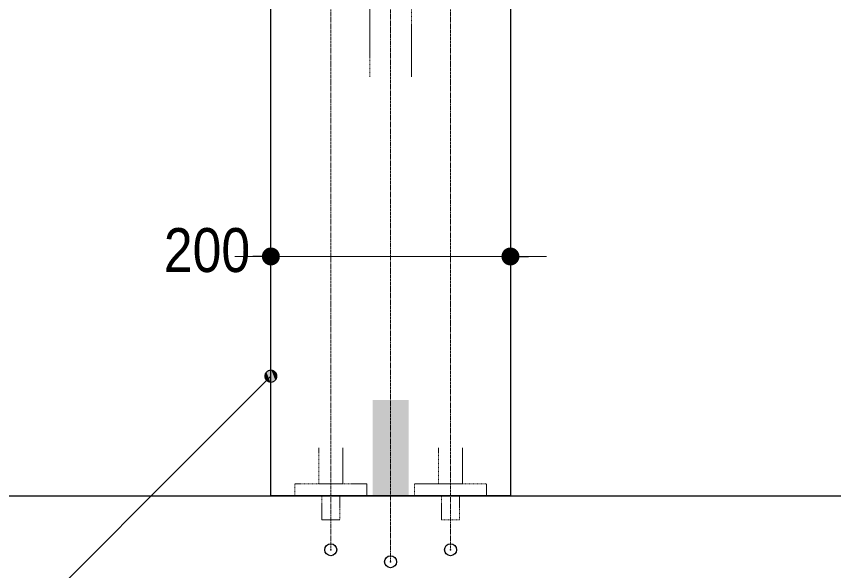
# Model space of a CAD drawing. Units: millimetres, scale not verified. Extents: x -6062 to 6062, y -3045 to 3045.
# Drawn here: x -5125 to -4443, y -1982 to -1519 of the extents above; entities that cross this region are included whole.
import ezdxf
from ezdxf.enums import TextEntityAlignment as Align

# ---------------------------------------------------------------- set-up
doc = ezdxf.new("R2010")
doc.units = ezdxf.units.MM
doc.header["$LTSCALE"] = 20
doc.header["$PDMODE"] = 32
doc.header["$PDSIZE"] = 10
doc.linetypes.add('USER1', pattern=[1.11, 0.71, -0.4])
doc.linetypes.add('USER2', pattern=[2.91, 1.76, -0.4, 0.35, -0.4])
for name, color, linetype, lineweight in [('0-0_4給排水', 7, 'Continuous', 15), ('0-3_0', 7, 'Continuous', 25), ('0-5_5ボウル・キャビネット', 7, 'Continuous', 15), ('0-6_2寸法-2', 7, 'Continuous', 15), ('0-7_2寸法-3', 7, 'Continuous', 15)]:
    doc.layers.add(name, color=color, linetype=linetype, lineweight=lineweight)
doc.layers.add('0-4_Defpoints', color=7, linetype='Continuous')
doc.styles.add('ＭＳ Ｐゴシック', font='')
doc.styles.get('ＭＳ Ｐゴシック').set_extended_font_data('MS PGothic')

# ---------------------------------------------------------------- blocks, each defined once
blk = doc.blocks.new('グループ-1')
at = {"layer": '0-0_4給排水', "linetype": 'USER2'}
blk.add_line((-60500, -17080), (-60500, -39500), dxfattribs=at)
for points in [[(-61500, -28164.3), (-61500, -28409.4), (-61500, -29166.1), (-61500, -39300)], [(-59500, -28164.3), (-59500, -28409.4), (-59500, -29166.1), (-59500, -39300)]]:
    blk.add_lwpolyline(points, dxfattribs=at)
at = {"layer": '0-0_4給排水', "linetype": 'USER1'}
for points in [[(-61300, -37600), (-61300, -38200), (-61700, -38200), (-61700, -37600)], [(-59300, -37600), (-59300, -38200), (-59700, -38200), (-59700, -37600)]]:
    blk.add_lwpolyline(points, dxfattribs=at)
for points in [[(-62100, -38200), (-60900, -38200), (-60900, -38400), (-62100, -38400)], [(-60100, -38200), (-58900, -38200), (-58900, -38400), (-60100, -38400)], [(-61650, -38400), (-61350, -38400), (-61350, -38800), (-61650, -38800)], [(-59650, -38400), (-59350, -38400), (-59350, -38800), (-59650, -38800)]]:
    blk.add_lwpolyline(points, close=True, dxfattribs=at)
blk = doc.blocks.new('_Dot')
at = {"layer": '0-3_0'}
blk.add_line((-10, 0), (-20, 0), dxfattribs=at)
for points in [[(0, 0), (-4.26, 9.05), (-3.09, 9.51)], [(0, 0), (-3.09, 9.51), (-1.87, 9.82)], [(0, 0), (-1.87, 9.82), (-0.63, 9.98)], [(0, 0), (-0.63, 9.98), (0.63, 9.98)], [(0, 0), (0.63, 9.98), (1.87, 9.82)], [(0, 0), (1.87, 9.82), (3.09, 9.51)], [(0, 0), (3.09, 9.51), (4.26, 9.05)], [(0, 0), (-10, 0), (-9.92, 1.25)], [(0, 0), (-9.92, -1.25), (-10, 0)], [(0, 0), (-9.92, 1.25), (-9.69, 2.49)], [(0, 0), (-9.69, -2.49), (-9.92, -1.25)], [(0, 0), (-9.69, 2.49), (-9.3, 3.68)], [(0, 0), (-9.3, -3.68), (-9.69, -2.49)], [(0, 0), (-9.3, 3.68), (-8.76, 4.82)], [(0, 0), (-8.76, -4.82), (-9.3, -3.68)], [(0, 0), (-8.76, 4.82), (-8.09, 5.88)], [(0, 0), (-8.09, -5.88), (-8.76, -4.82)], [(0, 0), (-8.09, 5.88), (-7.29, 6.85)], [(0, 0), (-7.29, -6.85), (-8.09, -5.88)], [(0, 0), (-7.29, 6.85), (-6.37, 7.71)], [(0, 0), (-6.37, -7.71), (-7.29, -6.85)], [(0, 0), (-6.37, 7.71), (-5.36, 8.44)], [(0, 0), (-5.36, -8.44), (-6.37, -7.71)], [(0, 0), (-5.36, 8.44), (-4.26, 9.05)], [(0, 0), (-4.26, -9.05), (-5.36, -8.44)], [(0, 0), (-3.09, -9.51), (-4.26, -9.05)], [(0, 0), (-1.87, -9.82), (-3.09, -9.51)], [(0, 0), (-0.63, -9.98), (-1.87, -9.82)], [(0, 0), (0.63, -9.98), (-0.63, -9.98)], [(0, 0), (4.26, 9.05), (5.36, 8.44)], [(0, 0), (5.36, 8.44), (6.37, 7.71)], [(0, 0), (6.37, 7.71), (7.29, 6.85)], [(0, 0), (7.29, 6.85), (8.09, 5.88)], [(0, 0), (8.09, 5.88), (8.76, 4.82)], [(0, 0), (8.76, 4.82), (9.3, 3.68)], [(0, 0), (9.3, 3.68), (9.69, 2.49)], [(0, 0), (9.69, 2.49), (9.92, 1.25)], [(0, 0), (9.92, 1.25), (10, 0)], [(0, 0), (1.87, -9.82), (0.63, -9.98)], [(0, 0), (3.09, -9.51), (1.87, -9.82)], [(0, 0), (4.26, -9.05), (3.09, -9.51)], [(0, 0), (5.36, -8.44), (4.26, -9.05)], [(0, 0), (6.37, -7.71), (5.36, -8.44)], [(0, 0), (7.29, -6.85), (6.37, -7.71)], [(0, 0), (8.09, -5.88), (7.29, -6.85)], [(0, 0), (8.76, -4.82), (8.09, -5.88)], [(0, 0), (9.3, -3.68), (8.76, -4.82)], [(0, 0), (9.69, -2.49), (9.3, -3.68)], [(0, 0), (9.92, -1.25), (9.69, -2.49)], [(0, 0), (10, 0), (9.92, -1.25)]]:
    blk.add_solid(points, dxfattribs=at)
blk = doc.blocks.new('グループ-21')
at = {"layer": '0-0_4給排水', "linetype": 'USER1'}
for p, q in [((-61450, -24500), (-59550, -24500)), ((-61400, -24940), (-59600, -24940)), ((-60980, -27980), (-60020, -27980)), ((-60850, -31400), (-60850, -28340)), ((-60150, -28340), (-60150, -31400))]:
    blk.add_line(p, q, dxfattribs=at)
blk.add_lwpolyline([(-59350, -24500), (-59550, -24500), (-59550, -24940), (-59600, -24940), (-59663.4, -27888), (-60020, -27980), (-60020, -28340), (-60980, -28340), (-60980, -27980), (-61336.6, -27888), (-61400, -24940), (-61450, -24940), (-61450, -24500), (-61650, -24500), (-61650, -24400), (-59350, -24400)], close=True, dxfattribs=at)
at = {"layer": '0-0_4給排水'}
blk.add_solid([(-60800, -36800), (-60200, -36800), (-60800, -38400), (-60200, -38400)], dxfattribs=at)

msp = doc.modelspace()

# ---------------------------------------------------------------- linework, layer by layer
at = {"layer": '0-4_Defpoints'}
for p in [(-4912.5, -1720), (-4712.5, -1720), (-4862.5, -1965), (-4762.5, -1965), (-4812.5, -1975)]:
    msp.add_point(p, dxfattribs=at)
at = {"layer": '0-5_5ボウル・キャビネット', "lineweight": 30}
msp.add_line((-5212.5, -1920), (-3512.5, -1920), dxfattribs=at)
msp.add_lwpolyline([(-4912.5, -1240), (-4712.5, -1240), (-4712.5, -1920), (-4912.5, -1920)], close=True, dxfattribs=at)
at = {"layer": '0-6_2寸法-2'}
for p, q in [((-4912.5, -1700), (-4912.3, -1700)), ((-4712.5, -1700), (-4712.3, -1700)), ((-4927.51, -1720), (-4942.51, -1720)), ((-4712.5, -1720), (-4912.5, -1720)), ((-4697.49, -1720), (-4682.49, -1720))]:
    msp.add_line(p, q, dxfattribs=at)
at = {"layer": '0-7_2寸法-3'}
for points in [[(-4914.64, -1815.47), (-4914.42, -1815.37), (-4914.19, -1815.29), (-4913.95, -1815.21), (-4913.72, -1815.14), (-4913.48, -1815.09), (-4913.23, -1815.05), (-4912.99, -1815.02), (-4912.75, -1815), (-4912.5, -1814.99), (-4912.25, -1815), (-4912.01, -1815.02), (-4911.77, -1815.05), (-4911.52, -1815.09), (-4911.28, -1815.14), (-4911.05, -1815.21), (-4910.81, -1815.29), (-4910.58, -1815.37), (-4910.36, -1815.47), (-4910.14, -1815.58), (-4909.93, -1815.7), (-4909.72, -1815.84), (-4909.52, -1815.98), (-4909.32, -1816.13), (-4909.14, -1816.29), (-4908.96, -1816.46), (-4908.79, -1816.64), (-4908.63, -1816.82), (-4908.48, -1817.02), (-4908.34, -1817.22), (-4908.2, -1817.43), (-4908.08, -1817.64), (-4907.97, -1817.86), (-4907.87, -1818.08), (-4907.79, -1818.31), (-4907.71, -1818.55), (-4907.64, -1818.78), (-4907.59, -1819.02), (-4907.55, -1819.27), (-4907.52, -1819.51)], [(-4912.5, -1820), (-5162.5, -2070), (-5398.83, -2070)], [(-4916.04, -1823.54), (-4916.21, -1823.36), (-4916.37, -1823.18), (-4916.52, -1822.98), (-4916.66, -1822.78), (-4916.8, -1822.57), (-4916.92, -1822.36), (-4917.03, -1822.14), (-4917.13, -1821.92), (-4917.21, -1821.69), (-4917.29, -1821.45), (-4917.36, -1821.22), (-4917.41, -1820.98), (-4917.45, -1820.73), (-4917.48, -1820.49), (-4917.5, -1820.25), (-4917.51, -1820), (-4917.5, -1819.75), (-4917.48, -1819.51), (-4917.45, -1819.27), (-4917.41, -1819.02), (-4917.36, -1818.78), (-4917.29, -1818.55), (-4917.21, -1818.31), (-4917.13, -1818.08), (-4917.03, -1817.86), (-4916.92, -1817.64), (-4916.8, -1817.43), (-4916.66, -1817.22), (-4916.52, -1817.02), (-4916.37, -1816.82), (-4916.21, -1816.64), (-4916.04, -1816.46), (-4915.86, -1816.29), (-4915.68, -1816.13), (-4915.48, -1815.98), (-4915.28, -1815.84), (-4915.07, -1815.7), (-4914.86, -1815.58), (-4914.64, -1815.47)], [(-4907.52, -1819.51), (-4907.5, -1819.75), (-4907.49, -1820), (-4907.5, -1820.25), (-4907.52, -1820.49), (-4907.55, -1820.73), (-4907.59, -1820.98), (-4907.64, -1821.22), (-4907.71, -1821.45), (-4907.79, -1821.69), (-4907.87, -1821.92), (-4907.97, -1822.14), (-4908.08, -1822.36), (-4908.2, -1822.57), (-4908.34, -1822.78), (-4908.48, -1822.98), (-4908.63, -1823.18), (-4908.79, -1823.36), (-4908.96, -1823.54), (-4909.14, -1823.71), (-4909.32, -1823.87), (-4909.52, -1824.02), (-4909.72, -1824.16), (-4909.93, -1824.3), (-4910.14, -1824.42), (-4910.36, -1824.53), (-4910.58, -1824.63), (-4910.81, -1824.71), (-4911.05, -1824.79), (-4911.28, -1824.86), (-4911.52, -1824.91), (-4911.77, -1824.95), (-4912.01, -1824.98), (-4912.25, -1825), (-4912.5, -1825.01), (-4912.75, -1825), (-4912.99, -1824.98), (-4913.23, -1824.95), (-4913.48, -1824.91), (-4913.72, -1824.86)], [(-4913.72, -1824.86), (-4913.95, -1824.79), (-4914.19, -1824.71), (-4914.42, -1824.63), (-4914.64, -1824.53), (-4914.86, -1824.42), (-4915.07, -1824.3), (-4915.28, -1824.16), (-4915.48, -1824.02), (-4915.68, -1823.87), (-4915.86, -1823.71), (-4916.04, -1823.54)]]:
    msp.add_lwpolyline(points, dxfattribs=at)
for points in [[(-4909.93, -1824.3), (-4913.23, -1815.05), (-4913.48, -1815.09)], [(-4909.72, -1824.16), (-4912.99, -1815.02), (-4913.23, -1815.05)], [(-4909.72, -1824.16), (-4913.23, -1815.05), (-4909.93, -1824.3)], [(-4909.52, -1824.02), (-4912.75, -1815), (-4912.99, -1815.02)], [(-4909.52, -1824.02), (-4912.99, -1815.02), (-4909.72, -1824.16)], [(-4909.32, -1823.87), (-4912.5, -1814.99), (-4912.75, -1815)], [(-4909.32, -1823.87), (-4912.75, -1815), (-4909.52, -1824.02)], [(-4909.14, -1823.71), (-4912.5, -1814.99), (-4909.32, -1823.87)], [(-4909.14, -1823.71), (-4912.25, -1815), (-4912.5, -1814.99)], [(-4908.96, -1823.54), (-4912.25, -1815), (-4909.14, -1823.71)], [(-4908.96, -1823.54), (-4912.01, -1815.02), (-4912.25, -1815)], [(-4908.79, -1823.36), (-4912.01, -1815.02), (-4908.96, -1823.54)], [(-4908.79, -1823.36), (-4911.77, -1815.05), (-4912.01, -1815.02)], [(-4908.63, -1823.18), (-4911.77, -1815.05), (-4908.79, -1823.36)], [(-4908.63, -1823.18), (-4911.52, -1815.09), (-4911.77, -1815.05)], [(-4916.21, -1823.36), (-4917.5, -1819.75), (-4917.51, -1820)], [(-4916.37, -1823.18), (-4917.51, -1820), (-4917.5, -1820.25)], [(-4916.21, -1823.36), (-4917.51, -1820), (-4916.37, -1823.18)], [(-4916.04, -1823.54), (-4917.48, -1819.51), (-4917.5, -1819.75)], [(-4916.04, -1823.54), (-4917.5, -1819.75), (-4916.21, -1823.36)], [(-4916.52, -1822.98), (-4917.5, -1820.25), (-4917.48, -1820.49)], [(-4916.37, -1823.18), (-4917.5, -1820.25), (-4916.52, -1822.98)], [(-4915.86, -1823.71), (-4917.45, -1819.27), (-4917.48, -1819.51)], [(-4915.86, -1823.71), (-4917.48, -1819.51), (-4916.04, -1823.54)], [(-4916.66, -1822.78), (-4917.48, -1820.49), (-4917.45, -1820.73)], [(-4916.52, -1822.98), (-4917.48, -1820.49), (-4916.66, -1822.78)], [(-4915.68, -1823.87), (-4917.41, -1819.02), (-4917.45, -1819.27)], [(-4915.68, -1823.87), (-4917.45, -1819.27), (-4915.86, -1823.71)], [(-4916.8, -1822.57), (-4917.45, -1820.73), (-4917.41, -1820.98)], [(-4916.66, -1822.78), (-4917.45, -1820.73), (-4916.8, -1822.57)], [(-4915.48, -1824.02), (-4917.36, -1818.78), (-4917.41, -1819.02)], [(-4915.48, -1824.02), (-4917.41, -1819.02), (-4915.68, -1823.87)], [(-4916.92, -1822.36), (-4917.41, -1820.98), (-4917.36, -1821.22)], [(-4916.8, -1822.57), (-4917.41, -1820.98), (-4916.92, -1822.36)], [(-4915.28, -1824.16), (-4917.29, -1818.55), (-4917.36, -1818.78)], [(-4915.28, -1824.16), (-4917.36, -1818.78), (-4915.48, -1824.02)], [(-4917.03, -1822.14), (-4917.36, -1821.22), (-4917.29, -1821.45)], [(-4916.92, -1822.36), (-4917.36, -1821.22), (-4917.03, -1822.14)], [(-4915.07, -1824.3), (-4917.21, -1818.31), (-4917.29, -1818.55)], [(-4915.07, -1824.3), (-4917.29, -1818.55), (-4915.28, -1824.16)], [(-4917.13, -1821.92), (-4917.29, -1821.45), (-4917.21, -1821.69)], [(-4917.03, -1822.14), (-4917.29, -1821.45), (-4917.13, -1821.92)], [(-4914.86, -1824.42), (-4917.13, -1818.08), (-4917.21, -1818.31)], [(-4914.86, -1824.42), (-4917.21, -1818.31), (-4915.07, -1824.3)], [(-4914.64, -1824.53), (-4917.03, -1817.86), (-4917.13, -1818.08)], [(-4914.64, -1824.53), (-4917.13, -1818.08), (-4914.86, -1824.42)], [(-4914.42, -1824.63), (-4916.92, -1817.64), (-4917.03, -1817.86)], [(-4914.42, -1824.63), (-4917.03, -1817.86), (-4914.64, -1824.53)], [(-4914.19, -1824.71), (-4916.8, -1817.43), (-4916.92, -1817.64)], [(-4914.19, -1824.71), (-4916.92, -1817.64), (-4914.42, -1824.63)], [(-4913.95, -1824.79), (-4916.66, -1817.22), (-4916.8, -1817.43)], [(-4913.95, -1824.79), (-4916.8, -1817.43), (-4914.19, -1824.71)], [(-4913.72, -1824.86), (-4916.52, -1817.02), (-4916.66, -1817.22)], [(-4913.72, -1824.86), (-4916.66, -1817.22), (-4913.95, -1824.79)], [(-4913.48, -1824.91), (-4916.37, -1816.82), (-4916.52, -1817.02)], [(-4913.48, -1824.91), (-4916.52, -1817.02), (-4913.72, -1824.86)], [(-4913.23, -1824.95), (-4916.21, -1816.64), (-4916.37, -1816.82)], [(-4913.23, -1824.95), (-4916.37, -1816.82), (-4913.48, -1824.91)], [(-4912.99, -1824.98), (-4916.04, -1816.46), (-4916.21, -1816.64)], [(-4912.99, -1824.98), (-4916.21, -1816.64), (-4913.23, -1824.95)], [(-4912.75, -1825), (-4915.86, -1816.29), (-4916.04, -1816.46)], [(-4912.75, -1825), (-4916.04, -1816.46), (-4912.99, -1824.98)], [(-4912.5, -1825.01), (-4915.68, -1816.13), (-4915.86, -1816.29)], [(-4912.5, -1825.01), (-4915.86, -1816.29), (-4912.75, -1825)], [(-4912.25, -1825), (-4915.48, -1815.98), (-4915.68, -1816.13)], [(-4912.25, -1825), (-4915.68, -1816.13), (-4912.5, -1825.01)], [(-4912.01, -1824.98), (-4915.28, -1815.84), (-4915.48, -1815.98)], [(-4912.01, -1824.98), (-4915.48, -1815.98), (-4912.25, -1825)], [(-4911.77, -1824.95), (-4915.07, -1815.7), (-4915.28, -1815.84)], [(-4911.77, -1824.95), (-4915.28, -1815.84), (-4912.01, -1824.98)], [(-4911.52, -1824.91), (-4914.86, -1815.58), (-4915.07, -1815.7)], [(-4911.52, -1824.91), (-4915.07, -1815.7), (-4911.77, -1824.95)], [(-4911.28, -1824.86), (-4914.64, -1815.47), (-4914.86, -1815.58)], [(-4911.28, -1824.86), (-4914.86, -1815.58), (-4911.52, -1824.91)], [(-4911.05, -1824.79), (-4914.42, -1815.37), (-4914.64, -1815.47)], [(-4911.05, -1824.79), (-4914.64, -1815.47), (-4911.28, -1824.86)], [(-4910.81, -1824.71), (-4914.19, -1815.29), (-4914.42, -1815.37)], [(-4910.81, -1824.71), (-4914.42, -1815.37), (-4911.05, -1824.79)], [(-4910.58, -1824.63), (-4913.95, -1815.21), (-4914.19, -1815.29)], [(-4910.58, -1824.63), (-4914.19, -1815.29), (-4910.81, -1824.71)], [(-4910.36, -1824.53), (-4913.72, -1815.14), (-4913.95, -1815.21)], [(-4910.36, -1824.53), (-4913.95, -1815.21), (-4910.58, -1824.63)], [(-4910.14, -1824.42), (-4913.48, -1815.09), (-4913.72, -1815.14)], [(-4910.14, -1824.42), (-4913.72, -1815.14), (-4910.36, -1824.53)], [(-4909.93, -1824.3), (-4913.48, -1815.09), (-4910.14, -1824.42)], [(-4908.48, -1822.98), (-4911.52, -1815.09), (-4908.63, -1823.18)], [(-4908.48, -1822.98), (-4911.28, -1815.14), (-4911.52, -1815.09)], [(-4908.34, -1822.78), (-4911.28, -1815.14), (-4908.48, -1822.98)], [(-4908.34, -1822.78), (-4911.05, -1815.21), (-4911.28, -1815.14)], [(-4908.2, -1822.57), (-4911.05, -1815.21), (-4908.34, -1822.78)], [(-4908.2, -1822.57), (-4910.81, -1815.29), (-4911.05, -1815.21)], [(-4908.08, -1822.36), (-4910.81, -1815.29), (-4908.2, -1822.57)], [(-4908.08, -1822.36), (-4910.58, -1815.37), (-4910.81, -1815.29)], [(-4907.97, -1822.14), (-4910.58, -1815.37), (-4908.08, -1822.36)], [(-4907.97, -1822.14), (-4910.36, -1815.47), (-4910.58, -1815.37)], [(-4907.87, -1821.92), (-4910.36, -1815.47), (-4907.97, -1822.14)], [(-4907.87, -1821.92), (-4910.14, -1815.58), (-4910.36, -1815.47)], [(-4907.79, -1821.69), (-4910.14, -1815.58), (-4907.87, -1821.92)], [(-4907.79, -1821.69), (-4909.93, -1815.7), (-4910.14, -1815.58)], [(-4907.71, -1821.45), (-4909.93, -1815.7), (-4907.79, -1821.69)], [(-4907.71, -1821.45), (-4909.72, -1815.84), (-4909.93, -1815.7)], [(-4907.64, -1821.22), (-4909.72, -1815.84), (-4907.71, -1821.45)], [(-4907.64, -1821.22), (-4909.52, -1815.98), (-4909.72, -1815.84)], [(-4907.59, -1820.98), (-4909.52, -1815.98), (-4907.64, -1821.22)], [(-4907.59, -1820.98), (-4909.32, -1816.13), (-4909.52, -1815.98)], [(-4907.55, -1820.73), (-4909.32, -1816.13), (-4907.59, -1820.98)], [(-4907.55, -1820.73), (-4909.14, -1816.29), (-4909.32, -1816.13)], [(-4907.52, -1820.49), (-4909.14, -1816.29), (-4907.55, -1820.73)], [(-4907.52, -1820.49), (-4908.96, -1816.46), (-4909.14, -1816.29)], [(-4907.5, -1820.25), (-4908.96, -1816.46), (-4907.52, -1820.49)], [(-4907.5, -1820.25), (-4908.79, -1816.64), (-4908.96, -1816.46)], [(-4907.49, -1820), (-4908.79, -1816.64), (-4907.5, -1820.25)], [(-4907.49, -1820), (-4908.63, -1816.82), (-4908.79, -1816.64)], [(-4907.5, -1819.75), (-4908.63, -1816.82), (-4907.49, -1820)], [(-4907.5, -1819.75), (-4908.48, -1817.02), (-4908.63, -1816.82)], [(-4907.52, -1819.51), (-4908.48, -1817.02), (-4907.5, -1819.75)], [(-4907.52, -1819.51), (-4908.34, -1817.22), (-4908.48, -1817.02)], [(-4907.55, -1819.27), (-4908.34, -1817.22), (-4907.52, -1819.51)], [(-4907.55, -1819.27), (-4908.2, -1817.43), (-4908.34, -1817.22)], [(-4907.59, -1819.02), (-4908.2, -1817.43), (-4907.55, -1819.27)], [(-4907.59, -1819.02), (-4908.08, -1817.64), (-4908.2, -1817.43)], [(-4907.64, -1818.78), (-4908.08, -1817.64), (-4907.59, -1819.02)], [(-4907.64, -1818.78), (-4907.97, -1817.86), (-4908.08, -1817.64)], [(-4907.71, -1818.55), (-4907.97, -1817.86), (-4907.64, -1818.78)], [(-4907.71, -1818.55), (-4907.87, -1818.08), (-4907.97, -1817.86)], [(-4907.79, -1818.31), (-4907.87, -1818.08), (-4907.71, -1818.55)]]:
    msp.add_solid(points, dxfattribs=at)

# ---------------------------------------------------------------- block references
at = {"layer": '0-0_4給排水', "xscale": 0.05, "yscale": 0.05}
for name in ['グループ-1', 'グループ-21']:
    msp.add_blockref(name, (-1787.5, 0), dxfattribs=at)
at = {"layer": '0-6_2寸法-2', "xscale": 0.7503418, "yscale": 0.7503418}
msp.add_blockref('_Dot', (-4912.5, -1720), dxfattribs=at)
at = {"layer": '0-6_2寸法-2', "xscale": 0.7503418, "yscale": 0.7503418, "rotation": 180}
msp.add_blockref('_Dot', (-4712.5, -1720), dxfattribs=at)

# ---------------------------------------------------------------- texts
at = {"layer": '0-6_2寸法-2', "style": 'ＭＳ Ｐゴシック', "width": 0.9}
msp.add_text('200', height=36.66, dxfattribs=at).set_placement((-5001.82, -1743.97), align=Align.BOTTOM_LEFT)

doc.saveas('drawing.dxf')
